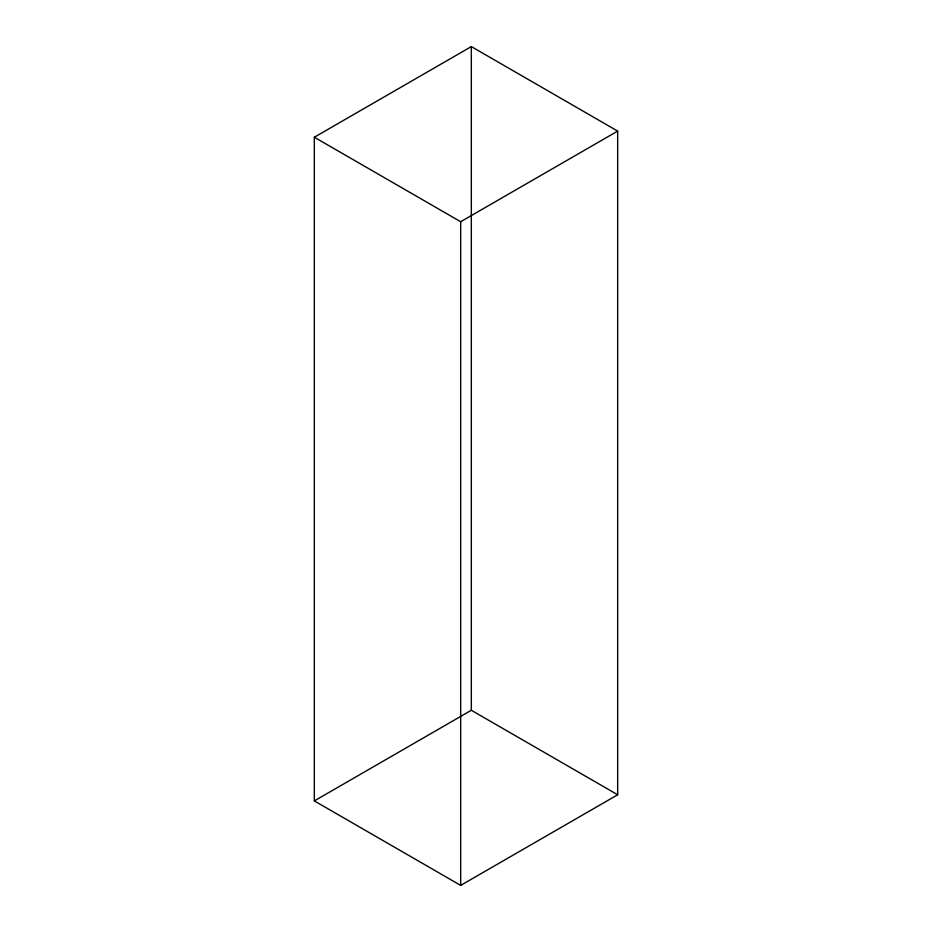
<?xml version="1.0" encoding="UTF-8"?>
<svg xmlns="http://www.w3.org/2000/svg" width="932" height="932" viewBox="0 0 932 932"><rect width="100%" height="100%" fill="white"/><g stroke="black" fill="none" stroke-linecap="round" stroke-linejoin="round"><path stroke-width="1.4" d="M314.329 137.237L471.324 46.6L617.671 131.097L617.671 794.763L460.676 885.4L314.329 800.903L314.329 137.237L460.676 221.734L617.671 131.097M314.329 800.903L471.324 710.266L617.671 794.763M471.324 46.6L471.324 710.266M460.676 221.734L460.676 885.4"/></g></svg>
